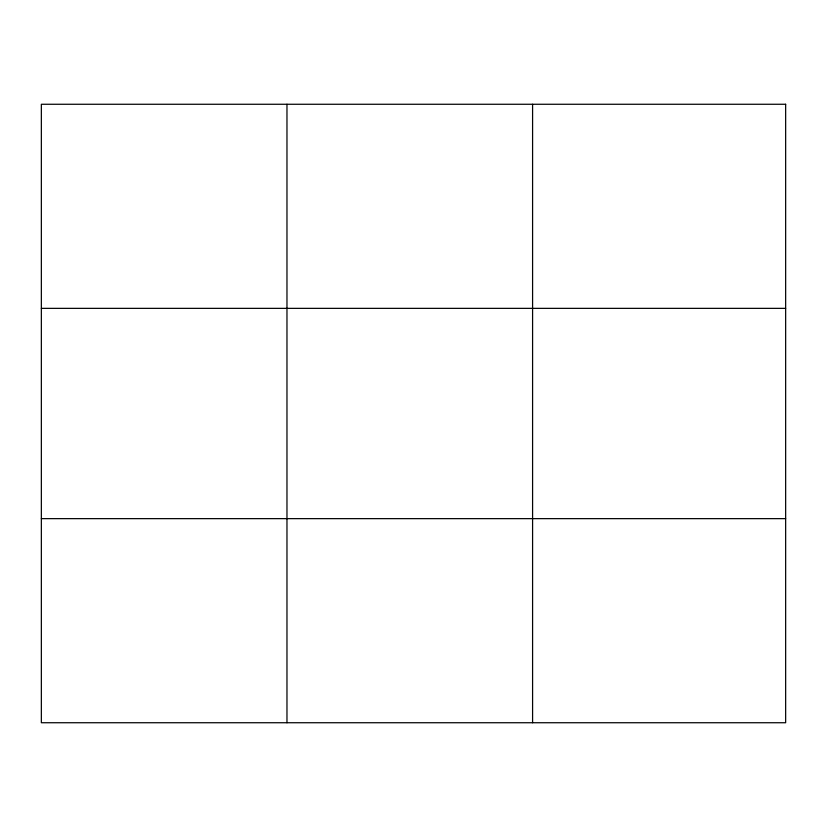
<?xml version="1.0" encoding="UTF-8"?>
<svg xmlns="http://www.w3.org/2000/svg" width="827" height="827" viewBox="0 0 827 827"><rect width="100%" height="100%" fill="white"/><g stroke="black" fill="none" stroke-linecap="round" stroke-linejoin="round"><path stroke-width="1.24" d="M286.969 722.736L286.969 104.264M532.588 722.736L532.588 104.264M41.35 308.357L785.65 308.357M41.35 518.643L785.65 518.643M785.65 104.264L785.65 722.736L41.35 722.736L41.35 104.264L785.65 104.264"/></g></svg>
